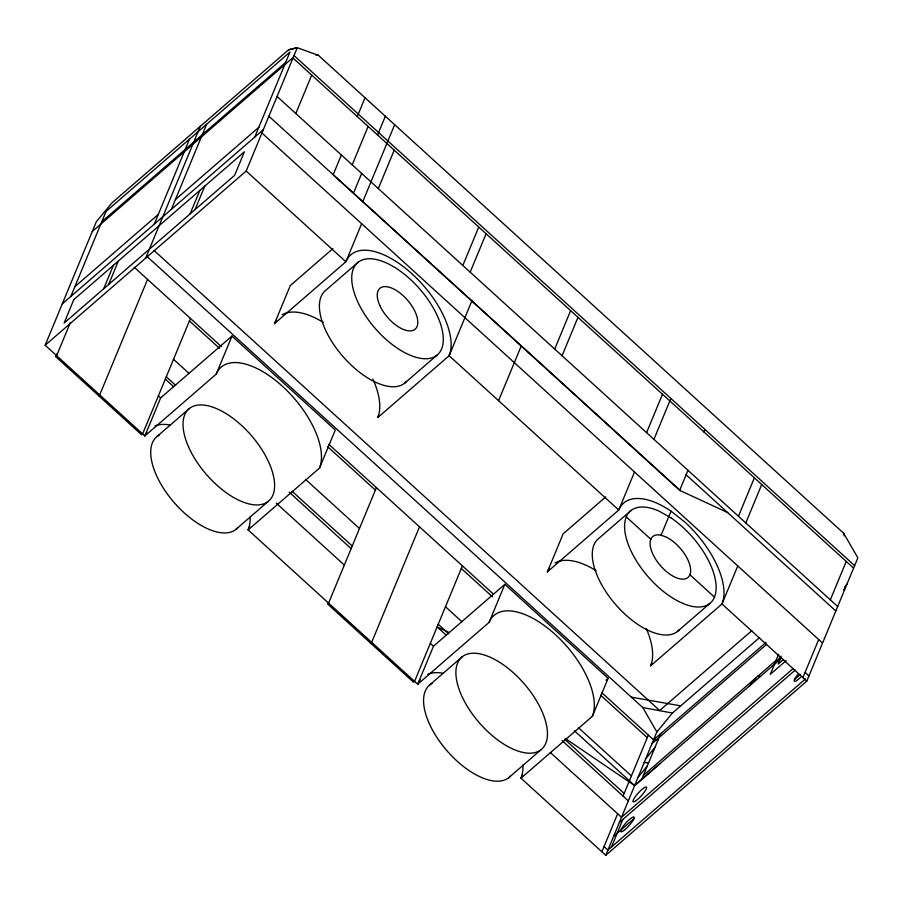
<?xml version="1.0" encoding="UTF-8"?>
<svg xmlns="http://www.w3.org/2000/svg" width="903" height="903" viewBox="0 0 903 903"><rect width="100%" height="100%" fill="white"/><g stroke="black" fill="none" stroke-linecap="round" stroke-linejoin="round"><path stroke-width="1.35" d="M522.566 774.379L520.986 778.183L592.345 716.35L608.114 678.3L504.845 584.343L489.087 622.393L417.717 684.226L248.122 529.914L319.493 468.081L335.25 430.031L231.981 336.074L216.223 374.124L144.864 435.968L45.15 345.239L96.249 221.878L111.837 202.983L288.655 49.755L297.268 47.69L318.466 55.388L843.662 533.244L857.85 557.828L806.785 681.122L605.755 855.31L520.986 778.183A71.348 34.811 49.1 0 0 522.927 765.101M70.829 296.455L106.057 211.426L289.987 52.035L254.77 137.064M190.454 318.432L142.618 433.925L141.613 434.794L55.625 356.55L56.697 353.953M70.287 322.71L56.629 355.68L55.625 356.55M103.698 288.768L113.428 265.29M108.642 284.49L118.361 261.012M154.255 224.17L189.483 139.13M145.665 258.145L200.24 126.375M171.344 209.361L206.573 124.332M147.55 279.399L99.714 394.893L98.709 395.762M190.104 213.898L199.823 190.42M195.037 209.62L204.767 186.142M45.15 345.239L246.169 171.051L297.268 47.69L288.554 49.846M231.981 336.074L160.621 397.918L144.864 435.968A71.348 34.811 49.1 0 1 146.805 432.345M295.812 113.507L311.727 75.096M341.357 154.955L333.173 174.708L679.677 490.34L727.637 512.565M357.272 116.532L365.038 97.761M361.64 223.718L345.883 261.768L274.523 323.601L290.281 285.562L332.88 248.641M352.215 164.831L368.131 126.42M353.479 193.197L361.663 173.432M377.578 135.021L385.355 116.25M362.78 201.651L394.645 124.704M378.312 188.569L394.227 150.158M249.702 526.11L248.122 529.914A71.348 34.811 49.1 0 0 250.075 516.843M372.894 379.102A71.348 34.811 49.1 0 1 377.781 417.558L378.831 415.03M462.833 265.482L478.748 227.059M376.404 487.62L328.568 603.114L327.563 603.983L413.563 682.228L414.567 681.359L462.404 565.865M470.181 272.164L486.096 233.753M377.781 417.558L449.141 355.726L471.851 300.891M419.5 526.833L371.664 642.315L370.648 643.184M498.569 400.695L521.279 345.86M554.713 349.066L570.617 310.655M504.845 584.343L433.485 646.187L417.717 684.226A71.348 34.811 49.1 0 1 420.459 679.541M562.061 355.759L577.965 317.348M634.504 471.987L618.747 510.037L547.376 571.87L563.145 533.831L605.744 496.91M646.582 432.661L662.497 394.25M653.93 439.343L670.873 398.449M661.052 535.298L671.053 511.154M679.677 490.329L687.973 470.316M703.877 431.905L704.904 429.41M646.311 628.612A71.348 34.811 49.1 0 1 650.645 665.827L651.695 663.287M738.451 516.245L754.366 477.834M623.07 796.085L648.354 735.053M601.895 851.8L617.663 813.761M605.755 855.31L656.853 731.949L672.43 713.054L759.389 637.71M611.444 847.048L622.878 819.439M745.799 522.939L761.714 484.527M641.717 779.436L660.646 733.71M737.762 565.944L722.005 603.983L650.645 665.827M778.623 654.223L770.27 674.372L786.129 660.635M780.982 657.26L778.16 664.066L783.42 659.506M830.331 599.84L846.235 561.429M802.925 677.611L818.682 639.561M645.758 758.746L655.014 747.323M638.037 777.393L647.27 766.004M749.321 686.066L756.183 677.622M774.469 664.247L781.027 656.176M844.486 587.243L846.89 584.275M780.113 659.348L634.64 785.599L565.278 738.485M101.779 221.743L285.72 62.352M92.264 231.507L293.283 57.307M74.881 286.68L158.307 214.395M175.396 199.586L258.822 127.289M62.296 303.859L263.315 129.66M157.099 436.465L189.427 408.449M358.119 262.265L325.78 290.281A60.941 29.731 49.1 0 0 343.569 357.204A60.941 29.731 49.1 0 0 406.463 381.461M235.886 529.418L268.225 501.402A60.941 29.731 49.1 0 0 229.351 415.719A60.941 29.731 49.1 0 0 188.896 447.651A60.941 29.731 49.1 0 0 268.225 501.402M404.578 383.244L436.917 355.229A60.941 29.731 49.1 0 0 398.042 269.546A60.941 29.731 49.1 0 0 357.588 301.467A60.941 29.731 49.1 0 0 436.917 355.229M429.952 684.722L462.291 656.707M630.983 510.534L598.644 538.549A60.941 29.731 49.1 0 0 616.433 605.461A60.941 29.731 49.1 0 0 679.327 629.73M605.981 680.14L608.114 678.3M508.75 777.686L541.078 749.671A60.941 29.731 49.1 0 0 502.203 663.987A60.941 29.731 49.1 0 0 461.76 695.92A60.941 29.731 49.1 0 0 541.078 749.671M677.442 631.502L709.769 603.486M751.827 630.644L659.664 710.503L153.962 250.391M601.624 692.533L653.591 739.828L766.071 642.36M652.022 743.632L766.647 644.302M843.402 589.885L845.219 588.316M643.399 775.361L776.061 660.398M659.788 763.769L634.662 785.542L574.353 730.753M792.755 668.875L621.512 817.271L550.232 752.413M619.356 822.486L795.25 670.071M613.634 836.291L633.906 818.728M794.459 679.598L800.487 674.372M805.431 678.943L607.922 850.095L604.062 846.585M653.591 739.828L657.994 740.121M644.2 762.493L648.58 762.854M757.831 676.189L760.382 676.471M631.332 697.139L680.738 705.864M315.745 54.88L318.466 55.388M146.986 256.463L642.789 707.568L672.43 713.054M449.265 632.608L437.12 626.896L446.466 635.396M294.006 55.557L854.622 565.628M292.978 58.04L853.583 568.111M277.063 96.452L837.679 606.534M686.111 474.786L835.828 611.004M268.88 116.216L680.467 490.701M261.926 133.001L822.543 643.071M805.081 672.385L808.941 675.895M246.169 171.051L345.883 261.768A71.348 34.811 49.1 0 1 411.982 273.812A71.348 34.811 49.1 0 1 449.141 355.726M448.577 355.206L618.747 510.037A71.348 34.811 49.1 0 1 670.985 511.109L684.846 522.081A71.348 34.811 49.1 0 1 722.005 603.983L806.785 681.122M626.276 516.888L650.837 539.238M689.915 574.782L714.476 597.131M134.22 267.265L221.449 346.639M328.884 444.389L493.512 594.174M189.427 320.926L219.542 348.321M327.608 446.646L375.377 490.115M461.32 568.472L492.428 596.781M600.54 695.152L647.27 737.661M173.534 359.304L189.099 373.47M305.485 479.358L359.484 528.492M445.472 606.737L462.065 621.828M578.462 727.739L631.423 775.914M166.287 376.799L175.633 385.299M292.008 491.187L352.238 545.988M438.226 624.221L448.599 633.669M564.702 739.297L624.176 793.41M562.14 740.641L628.319 800.859M158.375 395.875L160.621 397.918M276.262 503.129L344.325 565.064M430.325 643.308L433.485 646.187M165.328 379.102L173.59 386.631M289.197 492.135L351.132 548.652M642.789 707.568L656.853 731.949M843.662 533.244L844.215 535.908M510.635 775.903A60.941 29.731 49.1 0 1 446.003 749.637A60.941 29.731 49.1 0 1 432.131 683.3M154.955 425.911A71.348 34.811 49.1 0 1 170.215 425.02M427.819 674.18A71.348 34.811 49.1 0 1 443.08 673.288M800.747 677.16A9.899 2.054 -47.7 0 1 794.335 681.268A9.899 2.054 -47.7 0 1 797.789 674.507M274.523 323.601A71.348 34.811 49.1 0 1 276.465 319.989M282.188 314.707A71.348 34.811 49.1 0 1 323.274 322.416M547.376 571.87A71.348 34.811 49.1 0 1 549.329 568.258M555.052 562.975A71.348 34.811 49.1 0 1 596.138 570.685M237.771 527.645A60.941 29.731 49.1 0 1 173.139 501.379A60.941 29.731 49.1 0 1 159.278 435.032M216.223 374.124A71.348 34.811 49.1 0 1 282.323 386.168A71.348 34.811 49.1 0 1 319.493 468.081M489.087 622.393A71.348 34.811 49.1 0 1 555.187 634.437A71.348 34.811 49.1 0 1 592.345 716.35M73.832 299.604L64.102 323.082L234.633 175.306L244.363 151.828L73.832 299.604M665.353 536.675L660.432 535.095A26.988 13.173 49.1 0 0 658.547 563.348A26.988 13.173 49.1 0 0 690.31 573.563A26.988 13.173 49.1 0 0 665.353 536.675M670.895 517.803L659.032 511.109A60.941 29.731 49.1 0 0 634.956 558.438A60.941 29.731 49.1 0 0 711.654 601.703A60.941 29.731 49.1 0 0 670.895 517.803M636.152 800.577A9.899 2.054 -47.7 0 0 646.616 787.698A9.899 2.054 -47.7 0 0 636.581 795.001A9.899 2.054 -47.7 0 0 636.152 800.577M623.747 830.534A9.899 2.054 -47.7 0 0 634.199 817.666A9.899 2.054 -47.7 0 0 624.176 824.958A9.899 2.054 -47.7 0 0 623.747 830.534M379.836 305.519A26.988 13.173 49.1 0 0 414.962 329.335A26.988 13.173 49.1 0 0 397.749 291.376A26.988 13.173 49.1 0 0 379.836 305.519"/></g></svg>
